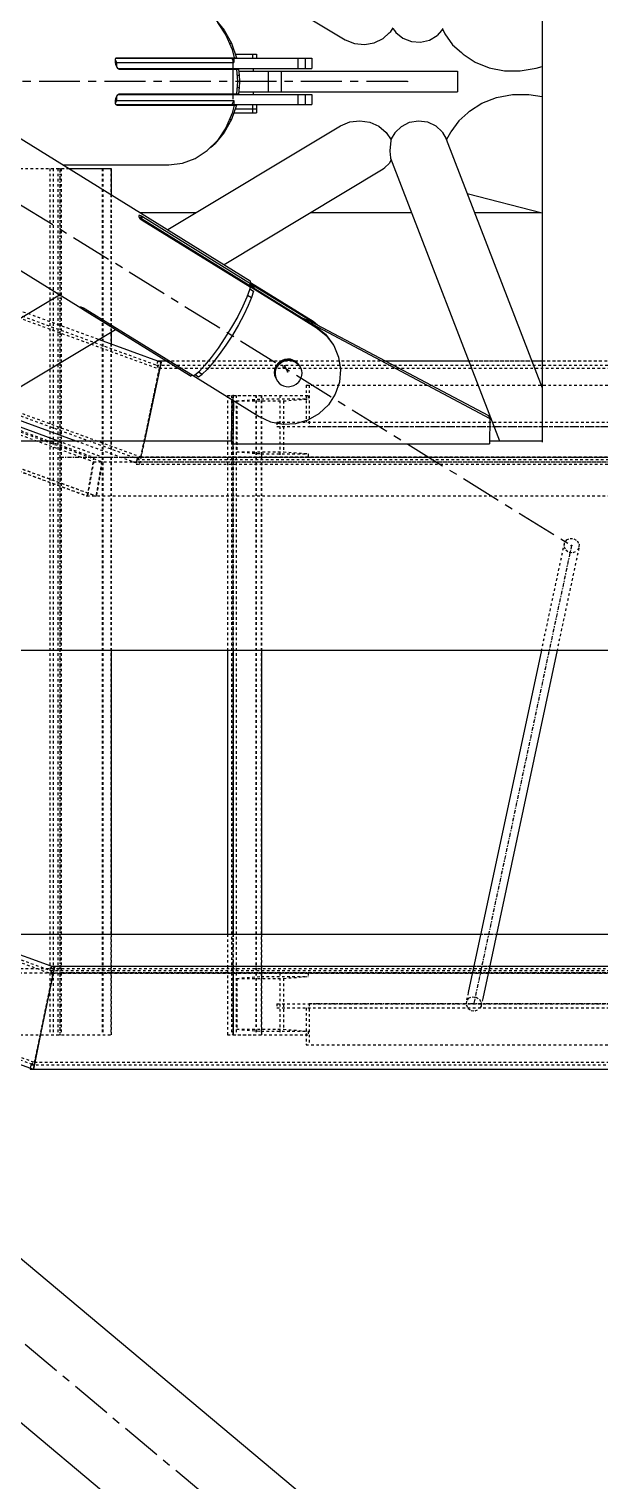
# Model space of a CAD drawing. Header units: millimetres. Extents: x 5143 to 30813, y 232 to 21408.
# Drawn here: x 23615.8 to 23726.5, y 3988.8 to 4270.4 of the extents above; entities that cross this region are included whole.
import ezdxf

# ---------------------------------------------------------------- set-up
doc = ezdxf.new("R2010")
doc.units = ezdxf.units.MM
doc.header["$LTSCALE"] = 0.25
for name, pattern in [('CENTER', [50.8, 31.75, -6.35, 6.35, -6.35]), ('XKITLINE00', [0]), ('XKITLINE02', [4, 2, -2]), ('XKITLINE03', [6, 3, -1, 1, -1])]:
    doc.linetypes.add(name, pattern=pattern)

msp = doc.modelspace()

# ---------------------------------------------------------------- linework, layer by layer
at = {"color": 8, "linetype": 'CENTER'}
for p, q in [((23430, 4350.27), (23720.98, 4170.27)), ((23655.3, 4264.77), (23655.3, 4255.77)), ((23689.14, 4260.27), (23430, 4260.27)), ((23665.31, 4205.13), (23665.93, 4203.91)), ((23430, 4170.27), (25173.61, 2710.27))]:
    msp.add_line(p, q, dxfattribs=at)
at = {"color": 8, "linetype": 'XKITLINE00'}
for p, q in [((23574.43, 4329.97), (23677.1, 4268.35)), ((23715.28, 4329.97), (23715.28, 4190.31)), ((23538.85, 4295.75), (23658.68, 4221.62)), ((23527.07, 4277.42), (23646.9, 4203.29)), ((23651.85, 4272.33), (23653.62, 4270.19)), ((23652.31, 4271.69), (23653.96, 4269.25)), ((23653.62, 4270.19), (23655.02, 4267.67)), ((23653.96, 4269.25), (23655.19, 4266.46)), ((23684.43, 4268.6), (23685.61, 4269.71)), ((23685.61, 4269.71), (23685.78, 4269.85)), ((23686.3, 4270.69), (23685.78, 4269.85)), ((23686.33, 4270.57), (23686.62, 4270.16)), ((23686.62, 4270.16), (23686.89, 4269.77)), ((23686.89, 4269.77), (23688.28, 4268.67)), ((23693.43, 4268.29), (23694.91, 4269.18)), ((23695.76, 4270.16), (23694.91, 4269.18)), ((23695.9, 4270.32), (23695.76, 4270.16)), ((23696.04, 4270.53), (23695.9, 4270.32)), ((23695.97, 4270.4), (23696.35, 4269.71)), ((23696.35, 4269.71), (23696.41, 4269.53)), ((23696.41, 4269.53), (23697.92, 4267.4)), ((23654.65, 4267.67), (23655.02, 4267.67)), ((23655.02, 4267.67), (23655.98, 4264.87)), ((23655.19, 4266.46), (23655.58, 4264.87)), ((23677.1, 4268.35), (23678.87, 4267.64)), ((23678.87, 4267.64), (23680.8, 4267.44)), ((23680.8, 4267.44), (23682.72, 4267.77)), ((23682.72, 4267.77), (23684.43, 4268.6)), ((23688.28, 4268.67), (23689.94, 4268.02)), ((23689.94, 4268.02), (23691.71, 4267.89)), ((23691.71, 4267.89), (23693.43, 4268.29)), ((23697.92, 4267.4), (23699.62, 4265.88)), ((23632.47, 4264.5), (23632.44, 4264.23)), ((23632.44, 4264.23), (23632.46, 4263.93)), ((23632.46, 4263.93), (23632.54, 4263.62)), ((23632.55, 4264.7), (23632.47, 4264.5)), ((23632.49, 4264.55), (23632.76, 4263.97)), ((23632.54, 4263.62), (23632.62, 4263.43)), ((23632.68, 4264.83), (23632.55, 4264.7)), ((23632.63, 4264.77), (23670.6, 4264.77)), ((23632.68, 4264.83), (23632.85, 4264.87)), ((23632.76, 4263.97), (23655.5, 4263.97)), ((23632.76, 4263.97), (23632.76, 4263.06)), ((23632.85, 4264.87), (23655.58, 4264.87)), ((23650.7, 4264.87), (23650.7, 4264.77)), ((23652.69, 4264.87), (23652.69, 4264.77)), ((23655.12, 4264.77), (23655.5, 4263.97)), ((23655.5, 4264.77), (23655.5, 4263.97)), ((23655.58, 4264.87), (23655.98, 4264.87)), ((23655.74, 4265.57), (23659.9, 4265.57)), ((23659.09, 4265.57), (23659.09, 4264.77)), ((23659.9, 4265.57), (23659.9, 4264.77)), ((23667.89, 4264.77), (23667.89, 4262.77)), ((23669.34, 4264.77), (23669.34, 4262.77)), ((23670.6, 4264.77), (23670.6, 4262.77)), ((23699.62, 4265.88), (23699.95, 4265.54)), ((23699.95, 4265.54), (23702.27, 4264)), ((23702.27, 4264), (23704.99, 4262.92)), ((23632.62, 4263.43), (23632.65, 4263.32)), ((23632.65, 4263.32), (23632.77, 4263.05)), ((23632.77, 4263.05), (23632.92, 4262.85)), ((23632.92, 4262.85), (23633.09, 4262.72)), ((23633.02, 4262.77), (23670.6, 4262.77)), ((23633.09, 4262.72), (23633.27, 4262.67)), ((23633.27, 4262.67), (23656, 4262.67)), ((23651.37, 4262.77), (23651.37, 4262.67)), ((23656, 4262.67), (23656.2, 4260.27)), ((23656, 4262.67), (23656.4, 4262.67)), ((23656.1, 4261.48), (23656.52, 4261.48)), ((23656.4, 4262.67), (23656.52, 4261.48)), ((23656.44, 4262.27), (23659.37, 4262.27)), ((23656.52, 4261.48), (23656.56, 4260.27)), ((23659.24, 4262.77), (23659.24, 4262.27)), ((23659.37, 4262.27), (23698.88, 4262.27)), ((23662.14, 4262.27), (23662.14, 4258.27)), ((23664.65, 4262.27), (23664.65, 4258.27)), ((23698.88, 4262.27), (23698.88, 4258.27)), ((23704.99, 4262.92), (23707.96, 4262.36)), ((23707.96, 4262.36), (23711.05, 4262.33)), ((23711.05, 4262.33), (23714.1, 4262.85)), ((23714.1, 4262.85), (23715.28, 4263.15)), ((23633.09, 4257.83), (23633.27, 4257.87)), ((23633.27, 4257.87), (23656, 4257.87)), ((23651.37, 4257.87), (23651.37, 4257.77)), ((23656.2, 4260.27), (23656, 4257.87)), ((23656, 4257.87), (23656.4, 4257.87)), ((23656.1, 4259.07), (23656.52, 4259.07)), ((23656.52, 4259.07), (23656.4, 4257.87)), ((23656.44, 4258.27), (23698.88, 4258.27)), ((23656.56, 4260.27), (23656.52, 4259.07)), ((23659.24, 4258.27), (23659.24, 4257.77)), ((23632.46, 4256.62), (23632.44, 4256.32)), ((23632.44, 4256.32), (23632.47, 4256.05)), ((23632.54, 4256.93), (23632.46, 4256.62)), ((23632.47, 4256.05), (23632.55, 4255.85)), ((23632.76, 4256.58), (23632.49, 4256)), ((23632.62, 4257.12), (23632.54, 4256.93)), ((23632.55, 4255.85), (23632.68, 4255.72)), ((23632.65, 4257.23), (23632.62, 4257.12)), ((23632.63, 4255.77), (23655.12, 4255.77)), ((23632.77, 4257.5), (23632.65, 4257.23)), ((23632.68, 4255.72), (23632.85, 4255.67)), ((23632.76, 4257.49), (23632.76, 4256.58)), ((23632.76, 4256.58), (23655.5, 4256.58)), ((23632.92, 4257.7), (23632.77, 4257.5)), ((23632.85, 4255.67), (23655.58, 4255.67)), ((23632.92, 4257.7), (23633.09, 4257.83)), ((23633.02, 4257.77), (23670.6, 4257.77)), ((23650.7, 4255.77), (23650.7, 4255.67)), ((23652.69, 4255.77), (23652.69, 4255.67)), ((23655.98, 4255.67), (23655.02, 4252.88)), ((23655.5, 4256.58), (23655.12, 4255.77)), ((23655.12, 4255.77), (23669.34, 4255.77)), ((23655.58, 4255.67), (23655.19, 4254.09)), ((23655.5, 4256.58), (23655.5, 4255.77)), ((23655.58, 4255.67), (23655.98, 4255.67)), ((23659.09, 4255.77), (23659.09, 4254.97)), ((23659.9, 4255.77), (23659.9, 4254.97)), ((23667.89, 4257.77), (23667.89, 4255.77)), ((23669.34, 4257.77), (23669.34, 4255.77)), ((23669.34, 4255.77), (23670.6, 4255.77)), ((23670.6, 4257.77), (23670.6, 4255.77)), ((23701.22, 4254.5), (23703.62, 4256.04)), ((23703.62, 4256.04), (23706.43, 4257.13)), ((23706.43, 4257.13), (23709.52, 4257.71)), ((23709.52, 4257.71), (23712.72, 4257.74)), ((23712.72, 4257.74), (23715.28, 4257.34)), ((23655.02, 4252.88), (23653.62, 4250.36)), ((23655.19, 4254.09), (23653.96, 4251.3)), ((23654.65, 4252.88), (23655.02, 4252.88)), ((23655.47, 4254.17), (23659.9, 4254.17)), ((23655.74, 4254.97), (23659.9, 4254.97)), ((23655.74, 4254.97), (23659.9, 4254.97)), ((23659.09, 4254.97), (23659.09, 4254.17)), ((23659.9, 4254.97), (23659.9, 4254.17)), ((23676.2, 4251.66), (23677.97, 4252.41)), ((23677.97, 4252.41), (23679.92, 4252.66)), ((23679.92, 4252.66), (23681.87, 4252.37)), ((23681.87, 4252.37), (23683.63, 4251.58)), ((23687.98, 4251.55), (23689.57, 4252.35)), ((23689.57, 4252.35), (23691.33, 4252.65)), ((23691.33, 4252.65), (23693.08, 4252.42)), ((23693.08, 4252.42), (23694.66, 4251.69)), ((23699.12, 4252.64), (23697.56, 4250.52)), ((23699.12, 4252.64), (23700.89, 4254.16)), ((23701.22, 4254.5), (23700.89, 4254.16)), ((23642.67, 4231.53), (23676.2, 4251.66)), ((23653.62, 4250.36), (23651.85, 4248.22)), ((23653.96, 4251.3), (23652.31, 4248.85)), ((23683.63, 4251.58), (23685.03, 4250.37)), ((23685.03, 4250.37), (23685.98, 4248.96)), ((23686.71, 4250.33), (23686.01, 4249.11)), ((23686.71, 4250.33), (23686.75, 4250.36)), ((23686.75, 4250.36), (23687.98, 4251.55)), ((23694.66, 4251.69), (23695.9, 4250.51)), ((23695.9, 4250.51), (23695.98, 4250.36)), ((23695.98, 4250.36), (23696.64, 4249.14)), ((23697.5, 4250.37), (23696.71, 4248.99)), ((23697.56, 4250.52), (23697.5, 4250.37)), ((23648, 4245.35), (23650.29, 4246.85)), ((23650.29, 4246.85), (23652.31, 4248.85)), ((23650.93, 4247.48), (23651.85, 4248.22)), ((23685.75, 4246.88), (23685.74, 4246.77)), ((23685.74, 4246.77), (23685.89, 4245.43)), ((23685.92, 4248.73), (23685.75, 4246.88)), ((23685.97, 4248.92), (23685.92, 4248.73)), ((23686.01, 4249.11), (23685.97, 4248.92)), ((23696.64, 4249.14), (23696.68, 4249.05)), ((23696.68, 4249.05), (23715.28, 4200.86)), ((23622.3, 4244.12), (23642.91, 4244.12)), ((23642.91, 4244.12), (23645.5, 4244.44)), ((23645.5, 4244.44), (23648, 4245.35)), ((23684.75, 4243.59), (23685.63, 4244.36)), ((23686, 4245.1), (23685.63, 4244.36)), ((23685.89, 4245.43), (23685.89, 4245.39)), ((23685.89, 4245.39), (23707.04, 4190.57)), ((23653.58, 4224.78), (23684.42, 4243.3)), ((23684.42, 4243.3), (23684.75, 4243.59)), ((23700.75, 4238.51), (23715.28, 4234.79)), ((23637.12, 4234.32), (23637.05, 4234.22)), ((23637.05, 4234.22), (23637.06, 4234.08)), ((23637.06, 4234.08), (23637.14, 4233.9)), ((23637.12, 4234.32), (23637.14, 4234.33)), ((23637.14, 4234.33), (23637.22, 4234.34)), ((23637.14, 4233.9), (23637.28, 4233.72)), ((23637.2, 4233.82), (23637.29, 4233.78)), ((23637.22, 4234.34), (23637.37, 4234.29)), ((23637.26, 4234.87), (23648.24, 4234.87)), ((23637.28, 4233.72), (23637.47, 4233.54)), ((23637.56, 4234.2), (23637.29, 4233.78)), ((23637.29, 4233.78), (23637.51, 4233.65)), ((23637.37, 4234.29), (23637.56, 4234.2)), ((23637.56, 4233.69), (23637.46, 4233.54)), ((23637.47, 4233.54), (23637.68, 4233.38)), ((23637.78, 4234.07), (23637.51, 4233.65)), ((23637.51, 4233.65), (23637.53, 4233.65)), ((23637.56, 4234.2), (23637.78, 4234.07)), ((23637.56, 4233.69), (23671.34, 4212.79)), ((23637.56, 4233.69), (23637.63, 4233.55)), ((23637.63, 4233.55), (23637.59, 4233.45)), ((23637.63, 4233.55), (23658.58, 4220.59)), ((23637.68, 4233.38), (23658.64, 4220.42)), ((23637.78, 4234.07), (23658.74, 4221.11)), ((23670.39, 4234.87), (23689.94, 4234.87)), ((23702.15, 4234.87), (23714.96, 4234.87)), ((23658.68, 4221.62), (23658.74, 4221.11)), ((23658.72, 4221.25), (23670.85, 4213.75)), ((23574.44, 4190.57), (23621.65, 4218.91)), ((23658.53, 4219.88), (23658.01, 4218.43)), ((23658.16, 4218.84), (23658.92, 4218.37)), ((23658.74, 4221.11), (23658.5, 4220.74)), ((23658.55, 4220.81), (23658.5, 4220.74)), ((23658.64, 4220.42), (23658.53, 4219.88)), ((23658.55, 4220.81), (23659.38, 4220.29)), ((23658.58, 4220.59), (23658.55, 4220.48)), ((23658.56, 4220.06), (23659.29, 4219.61)), ((23658.58, 4220.59), (23658.65, 4220.47)), ((23658.65, 4220.47), (23658.62, 4220.43)), ((23658.65, 4220.47), (23671.47, 4212.53)), ((23658.67, 4221), (23659.37, 4220.56)), ((23658.73, 4221.19), (23659.2, 4220.9)), ((23659.29, 4219.61), (23658.92, 4218.37)), ((23659.2, 4220.9), (23659.31, 4220.77)), ((23659.31, 4220.77), (23659.37, 4220.56)), ((23659.33, 4220.7), (23670.98, 4213.49)), ((23659.38, 4220.29), (23659.34, 4220.23)), ((23659.37, 4220.56), (23659.38, 4220.29)), ((23625.69, 4216.53), (23625.65, 4216.48)), ((23625.66, 4216.46), (23625.71, 4216.43)), ((23625.69, 4216.53), (23625.8, 4216.54)), ((23625.71, 4216.43), (23625.84, 4216.35)), ((23625.8, 4216.54), (23625.96, 4216.51)), ((23625.84, 4216.35), (23626.02, 4216.23)), ((23625.96, 4216.51), (23626.17, 4216.43)), ((23626.15, 4216.44), (23626.02, 4216.24)), ((23626.02, 4216.23), (23626.23, 4216.1)), ((23626.17, 4216.43), (23626.4, 4216.33)), ((23626.23, 4216.1), (23647.19, 4203.14)), ((23626.38, 4216.34), (23626.24, 4216.1)), ((23626.4, 4216.33), (23626.64, 4216.19)), ((23626.64, 4216.19), (23647.59, 4203.23)), ((23657.23, 4216.67), (23656.23, 4214.71)), ((23658.01, 4218.43), (23657.23, 4216.67)), ((23658.29, 4216.82), (23657.43, 4215.03)), ((23658.92, 4218.37), (23658.29, 4216.82)), ((23656.23, 4214.71), (23655.06, 4212.63)), ((23656.38, 4213.09), (23655.2, 4211.08)), ((23657.43, 4215.03), (23656.38, 4213.09)), ((23668.72, 4214.41), (23670.45, 4213.73)), ((23670.45, 4213.73), (23670.72, 4213.21)), ((23670.45, 4213.73), (23704.87, 4195.45)), ((23670.57, 4213.27), (23670.72, 4213.21)), ((23670.72, 4213.21), (23705.14, 4194.92)), ((23670.85, 4213.75), (23670.98, 4213.49)), ((23670.85, 4213.75), (23671.7, 4213.07)), ((23670.98, 4213.49), (23671.13, 4213.38)), ((23596.59, 4190.57), (23632.56, 4212.16)), ((23653.77, 4210.54), (23652.44, 4208.55)), ((23655.06, 4212.63), (23653.77, 4210.54)), ((23655.2, 4211.08), (23653.94, 4209.13)), ((23671.34, 4212.79), (23671.47, 4212.53)), ((23671.34, 4212.79), (23673.24, 4211.27)), ((23671.47, 4212.53), (23673.38, 4211)), ((23673.24, 4211.27), (23673.38, 4211)), ((23673.24, 4211.27), (23674.72, 4209.32)), ((23673.38, 4211), (23674.85, 4209.06)), ((23652.44, 4208.55), (23651.12, 4206.76)), ((23652.67, 4207.31), (23651.44, 4205.71)), ((23653.94, 4209.13), (23652.67, 4207.31)), ((23674.72, 4209.32), (23674.85, 4209.06)), ((23674.85, 4209.06), (23675.8, 4206.82)), ((23649.89, 4205.25), (23648.8, 4204.1)), ((23649.37, 4203.51), (23650.32, 4204.43)), ((23651.12, 4206.76), (23649.89, 4205.25)), ((23651.44, 4205.71), (23650.32, 4204.43)), ((23663.52, 4204.81), (23663.38, 4204.32)), ((23663.59, 4204.67), (23663.45, 4204.18)), ((23663.59, 4204.67), (23663.45, 4204.18)), ((23663.75, 4205.26), (23663.52, 4204.81)), ((23663.66, 4204.53), (23663.53, 4204.04)), ((23663.82, 4205.12), (23663.59, 4204.67)), ((23663.82, 4205.12), (23663.59, 4204.67)), ((23663.9, 4204.98), (23663.66, 4204.53)), ((23664.07, 4205.66), (23663.75, 4205.26)), ((23663.75, 4205.26), (23663.82, 4205.12)), ((23664.14, 4205.52), (23663.82, 4205.12)), ((23664.14, 4205.52), (23663.82, 4205.12)), ((23663.82, 4205.12), (23663.9, 4204.98)), ((23664.21, 4205.38), (23663.9, 4204.98)), ((23664.07, 4205.66), (23664.45, 4205.99)), ((23664.14, 4205.52), (23664.53, 4205.85)), ((23664.14, 4205.52), (23664.53, 4205.85)), ((23664.21, 4205.38), (23664.6, 4205.71)), ((23664.45, 4205.99), (23664.9, 4206.24)), ((23664.53, 4205.85), (23664.97, 4206.1)), ((23664.53, 4205.85), (23664.97, 4206.1)), ((23664.6, 4205.71), (23665.04, 4205.96)), ((23664.9, 4206.24), (23665.38, 4206.4)), ((23664.97, 4206.1), (23665.45, 4206.26)), ((23664.97, 4206.1), (23665.45, 4206.26)), ((23665.04, 4205.96), (23665.52, 4206.12)), ((23665.38, 4206.4), (23665.88, 4206.47)), ((23665.45, 4206.26), (23665.96, 4206.33)), ((23665.45, 4206.26), (23665.96, 4206.33)), ((23665.52, 4206.12), (23666.03, 4206.19)), ((23665.88, 4206.47), (23666.39, 4206.44)), ((23665.96, 4206.33), (23666.46, 4206.3)), ((23665.96, 4206.33), (23666.46, 4206.3)), ((23666.03, 4206.19), (23666.53, 4206.16)), ((23666.39, 4206.44), (23666.88, 4206.31)), ((23666.46, 4206.3), (23666.95, 4206.17)), ((23666.46, 4206.3), (23666.95, 4206.17)), ((23666.53, 4206.16), (23667.02, 4206.03)), ((23666.88, 4206.31), (23667.33, 4206.09)), ((23666.95, 4206.17), (23667.4, 4205.95)), ((23666.95, 4206.17), (23667.4, 4205.95)), ((23667.02, 4206.03), (23667.47, 4205.81)), ((23667.33, 4206.09), (23667.4, 4205.95)), ((23667.33, 4206.09), (23667.73, 4205.78)), ((23667.4, 4205.95), (23667.8, 4205.64)), ((23667.4, 4205.95), (23667.47, 4205.81)), ((23667.4, 4205.95), (23667.8, 4205.64)), ((23667.47, 4205.81), (23667.87, 4205.5)), ((23667.73, 4205.78), (23668.06, 4205.41)), ((23667.8, 4205.64), (23668.13, 4205.27)), ((23667.8, 4205.64), (23668.13, 4205.27)), ((23667.87, 4205.5), (23668.2, 4205.13)), ((23668.2, 4205.13), (23668.45, 4204.69)), ((23668.45, 4204.69), (23668.61, 4204.22)), ((23675.8, 4206.82), (23676.18, 4204.41)), ((23676.18, 4204.41), (23675.97, 4201.97)), ((23646.9, 4203.29), (23647.19, 4203.14)), ((23647.35, 4203.38), (23647.19, 4203.14)), ((23647.55, 4203.26), (23647.57, 4203.22)), ((23647.58, 4203.24), (23647.57, 4203.22)), ((23647.57, 4203.22), (23660.39, 4195.29)), ((23647.59, 4203.23), (23647.91, 4203.37)), ((23647.91, 4203.37), (23648.8, 4204.1)), ((23647.97, 4203.41), (23648.62, 4203.01)), ((23648.62, 4203.01), (23649.37, 4203.51)), ((23648.64, 4203.96), (23649.37, 4203.51)), ((23663.38, 4204.32), (23663.34, 4203.82)), ((23663.34, 4203.82), (23663.4, 4203.32)), ((23663.4, 4203.32), (23663.56, 4202.85)), ((23663.45, 4204.18), (23663.41, 4203.68)), ((23663.45, 4204.18), (23663.41, 4203.68)), ((23663.41, 4203.68), (23663.47, 4203.19)), ((23663.41, 4203.68), (23663.47, 4203.19)), ((23663.47, 4203.19), (23663.63, 4202.71)), ((23663.47, 4203.19), (23663.63, 4202.71)), ((23663.53, 4204.04), (23663.49, 4203.54)), ((23663.49, 4203.54), (23663.54, 4203.05)), ((23663.54, 4203.05), (23663.7, 4202.57)), ((23663.56, 4202.85), (23663.63, 4202.71)), ((23663.63, 4202.71), (23663.7, 4202.57)), ((23663.7, 4202.57), (23663.95, 4202.14)), ((23663.95, 4202.14), (23664.28, 4201.76)), ((23664.28, 4201.76), (23664.68, 4201.45)), ((23667.11, 4201.3), (23667.55, 4201.55)), ((23667.55, 4201.55), (23667.94, 4201.88)), ((23668.25, 4202.28), (23667.94, 4201.88)), ((23668.49, 4202.73), (23668.25, 4202.28)), ((23668.62, 4203.22), (23668.49, 4202.73)), ((23668.61, 4204.22), (23668.66, 4203.72)), ((23668.66, 4203.72), (23668.62, 4203.22)), ((23675.97, 4201.97), (23675.17, 4199.65)), ((23664.68, 4201.45), (23665.13, 4201.23)), ((23665.13, 4201.23), (23665.62, 4201.1)), ((23665.62, 4201.1), (23666.12, 4201.07)), ((23666.12, 4201.07), (23666.63, 4201.14)), ((23666.63, 4201.14), (23667.11, 4201.3)), ((23675.17, 4199.65), (23673.84, 4197.57)), ((23655.13, 4198.55), (23655, 4190.52)), ((23655.4, 4198.38), (23655.27, 4190)), ((23672.04, 4195.86), (23673.84, 4197.57)), ((23660.39, 4195.29), (23662.62, 4194.26)), ((23662.62, 4194.26), (23665.04, 4193.79)), ((23665.04, 4193.79), (23667.51, 4193.92)), ((23667.51, 4193.92), (23669.89, 4194.62)), ((23669.89, 4194.62), (23672.04, 4195.86)), ((23704.87, 4195.45), (23705.14, 4194.92)), ((23705.14, 4194.92), (23705.06, 4190)), ((23551.69, 4190.57), (23655, 4190.57)), ((23655, 4190.52), (23655.27, 4190)), ((23705.07, 4190.57), (23715.28, 4190.57)), ((23655.27, 4190), (23705.06, 4190)), ((23551.69, 4149.97), (24815.88, 4149.97)), ((23506.2, 4122.36), (25161.51, 2736.29)), ((23506.2, 4090.58), (25130.68, 2730.33))]:
    msp.add_line(p, q, dxfattribs=at)
at = {"color": 3, "linetype": 'XKITLINE02'}
for p, q in [((23386.22, 4298.19), (23640.55, 4205.23)), ((23386.36, 4299.04), (23629.34, 4210.23)), ((23386.39, 4297.56), (23641, 4204.5)), ((23374.53, 4279.26), (23628.3, 4186.52)), ((23374.64, 4280.08), (23628.32, 4187.37)), ((23375.58, 4279.45), (23629.86, 4186.53)), ((23383.08, 4279.85), (23636.72, 4187.15)), ((23383.44, 4280.28), (23637.4, 4187.47)), ((23610.05, 4243.37), (23623.53, 4243.37)), ((23619.78, 4243.37), (23619.78, 4075.37)), ((23620.43, 4243.37), (23620.43, 4075.37)), ((23621.33, 4243.37), (23621.33, 4075.37)), ((23621.97, 4243.37), (23621.97, 4075.37)), ((23629.97, 4243.37), (23629.97, 4075.37)), ((23630.06, 4243.37), (23630.06, 4075.37)), ((23631.61, 4243.37), (23631.61, 4075.37)), ((23631.7, 4238.31), (23631.7, 4211.65)), ((23631.7, 4209.37), (23631.7, 4149.97)), ((23641, 4204.5), (23637.4, 4187.47)), ((23641.01, 4204.69), (23637.41, 4187.46)), ((23641.33, 4205.85), (23638.71, 4193.32)), ((23640.69, 4206.07), (23640.51, 4205.22)), ((23640.51, 4205.22), (24546.61, 4205.22)), ((23640.51, 4205.22), (23641.01, 4204.69)), ((23640.73, 4206.07), (23640.55, 4205.23)), ((23640.55, 4205.23), (23641, 4204.5)), ((23640.69, 4206.07), (23640.72, 4206.07)), ((23640.69, 4206.07), (23640.72, 4206.07)), ((23641.01, 4204.69), (24547.76, 4204.69)), ((23641.37, 4206.07), (24498.08, 4206.07)), ((23642.4, 4206.07), (23684.87, 4206.07)), ((23701.06, 4206.07), (23713.27, 4206.07)), ((23715.28, 4206.07), (23726.68, 4206.07)), ((23654.26, 4199.38), (23660.83, 4199.38)), ((23654.26, 4199.38), (23654.26, 4149.97)), ((23655.05, 4199.38), (23655.05, 4075.37)), ((23655.35, 4199.38), (23655.35, 4149.97)), ((23655.35, 4199.38), (23669.92, 4199.38)), ((23655.35, 4199.38), (23655.35, 4187.38)), ((23655.95, 4199.38), (23655.95, 4075.37)), ((23659.74, 4199.38), (23659.74, 4075.37)), ((23659.8, 4199.38), (23659.8, 4075.37)), ((23660.76, 4199.38), (23660.76, 4075.37)), ((23660.83, 4199.38), (23660.83, 4149.97)), ((23660.83, 4199.38), (23660.83, 4198.7)), ((23664.44, 4199.38), (23664.44, 4187.38)), ((23669.5, 4201.36), (23669.5, 4194.16)), ((23669.5, 4201.36), (23670.13, 4201.36)), ((23669.5, 4201.36), (23757.67, 4201.36)), ((23669.92, 4199.38), (23669.92, 4198.7)), ((23670.13, 4201.36), (23670.13, 4193.36)), ((23656.05, 4198.31), (23660.83, 4198.7)), ((23656.05, 4198.31), (23656.05, 4188.44)), ((23656.05, 4198.31), (23665.14, 4198.31)), ((23660.83, 4198.7), (23669.92, 4198.7)), ((23665.14, 4198.31), (23669.92, 4198.7)), ((23665.14, 4198.31), (23665.14, 4188.44)), ((23663.85, 4194.16), (23663.85, 4193.36)), ((23663.85, 4194.16), (23669.5, 4194.16)), ((23663.85, 4194.16), (23757.05, 4194.16)), ((23663.85, 4193.36), (23670.13, 4193.36)), ((23663.85, 4193.36), (23757.67, 4193.36)), ((23597.73, 4190.57), (23627.02, 4179.87)), ((23597.8, 4190.57), (23627.1, 4179.87)), ((23599.47, 4190.57), (23628.75, 4179.87)), ((23599.54, 4190.57), (23628.82, 4179.87)), ((23621.39, 4190.57), (23630.13, 4187.38)), ((23624.87, 4190.57), (23637.18, 4186.07)), ((23638.13, 4190.57), (23637.18, 4186.07)), ((23638.14, 4190.57), (23637.2, 4186.07)), ((23636.69, 4186.92), (23637.41, 4187.46)), ((23636.72, 4187.15), (23637.4, 4187.47)), ((23637.41, 4187.46), (24565.44, 4187.46)), ((23656.05, 4188.44), (23660.83, 4188.06)), ((23656.05, 4188.44), (23665.14, 4188.44)), ((23660.83, 4188.06), (23660.83, 4187.38)), ((23660.83, 4188.06), (23669.92, 4188.06)), ((23665.14, 4188.44), (23669.92, 4188.06)), ((23669.92, 4188.06), (23669.92, 4187.38)), ((23628.32, 4187.37), (23627.02, 4179.87)), ((23628.32, 4187.37), (23627.02, 4179.87)), ((23628.3, 4186.52), (23627.09, 4179.87)), ((23628.3, 4186.52), (23627.1, 4179.87)), ((23628.3, 4186.52), (23629.86, 4186.53)), ((23628.3, 4186.52), (24663.69, 4186.52)), ((23628.32, 4187.37), (23630.13, 4187.38)), ((23628.32, 4187.37), (24663.69, 4187.37)), ((23629.86, 4186.53), (23628.75, 4179.87)), ((23629.85, 4186.52), (23628.75, 4179.9)), ((23630.13, 4187.38), (23628.82, 4179.87)), ((23630.12, 4187.37), (23628.82, 4179.87)), ((23633.62, 4187.37), (24777.99, 4187.37)), ((23635.95, 4186.52), (24777.87, 4186.52)), ((23636.69, 4186.92), (23636.52, 4186.07)), ((23636.52, 4186.07), (24566.93, 4186.07)), ((23636.72, 4187.15), (23636.54, 4186.31)), ((23636.69, 4186.92), (24565.38, 4186.92)), ((23655.35, 4187.38), (23669.92, 4187.38)), ((23365.35, 4180.82), (23619.91, 4087.84)), ((23365.51, 4180.19), (23620.34, 4087.12)), ((23627.02, 4179.87), (23627.09, 4179.87)), ((23627.02, 4179.87), (24777.99, 4179.87)), ((23627.02, 4179.87), (23627.1, 4179.87)), ((23628.75, 4179.9), (23628.75, 4179.87)), ((23628.75, 4179.87), (23628.82, 4179.87)), ((23628.75, 4179.87), (23628.82, 4179.87)), ((23719.57, 4170.76), (23715.13, 4149.97)), ((23719.57, 4170.76), (23719.52, 4170.05)), ((23720, 4171.34), (23719.57, 4170.76)), ((23720, 4171.34), (23720.69, 4171.64)), ((23720.69, 4171.64), (23721.46, 4171.57)), ((23721.46, 4171.57), (23722.11, 4171.15)), ((23722.11, 4171.15), (23722.45, 4170.5)), ((23722.41, 4169.79), (23718.18, 4149.97)), ((23719.52, 4170.05), (23719.87, 4169.4)), ((23719.87, 4169.4), (23720.52, 4168.98)), ((23720.52, 4168.98), (23721.29, 4168.91)), ((23721.29, 4168.91), (23721.98, 4169.21)), ((23722.41, 4169.79), (23721.98, 4169.21)), ((23722.45, 4170.5), (23722.41, 4169.79)), ((23362.25, 4162.47), (23616.15, 4069.73)), ((23362.58, 4162.91), (23616.79, 4070.06)), ((23612.06, 4094.87), (24579.35, 4094.87)), ((23631.7, 4094.87), (23631.7, 4075.37)), ((23654.26, 4094.87), (23654.26, 4075.37)), ((23655.35, 4094.87), (23655.35, 4075.37)), ((23660.83, 4094.87), (23660.83, 4075.37)), ((23703.37, 4094.87), (23706.41, 4094.87)), ((23610.85, 4087.37), (24777.99, 4087.37)), ((23611.1, 4088.22), (24777.87, 4088.22)), ((23620.34, 4087.12), (23616.79, 4070.06)), ((23620.35, 4087.29), (23616.82, 4070.06)), ((23620.67, 4088.47), (23618.73, 4079.03)), ((23620.06, 4088.67), (23619.88, 4087.82)), ((23619.88, 4087.82), (24787.73, 4087.82)), ((23619.88, 4087.82), (23620.35, 4087.29)), ((23620.09, 4088.68), (23619.91, 4087.84)), ((23619.91, 4087.84), (23620.34, 4087.12)), ((23620.06, 4088.67), (23620.1, 4088.67)), ((23620.06, 4088.67), (23620.1, 4088.67)), ((23620.35, 4087.29), (24788.53, 4087.29)), ((23620.71, 4088.67), (24578.02, 4088.67)), ((23655.35, 4087.37), (23669.92, 4087.37)), ((23655.35, 4087.37), (23655.35, 4075.37)), ((23656.05, 4086.31), (23660.83, 4086.69)), ((23656.05, 4086.31), (23656.05, 4076.44)), ((23656.05, 4086.31), (23665.14, 4086.31)), ((23660.83, 4087.37), (23660.83, 4086.69)), ((23660.83, 4086.69), (23669.92, 4086.69)), ((23664.44, 4087.37), (23664.44, 4075.37)), ((23665.14, 4086.31), (23669.92, 4086.69)), ((23665.14, 4086.31), (23665.14, 4076.44)), ((23669.92, 4087.37), (23669.92, 4086.69)), ((23702.05, 4088.67), (23705.09, 4088.67)), ((23700.95, 4083.54), (23700.59, 4081.86)), ((23663.85, 4081.39), (23757.67, 4081.39)), ((23663.85, 4081.39), (23663.85, 4080.59)), ((23663.85, 4080.59), (23757.05, 4080.59)), ((23669.5, 4080.59), (23669.5, 4073.39)), ((23670.13, 4081.39), (23670.13, 4073.39)), ((23700.59, 4081.86), (23700.54, 4081.15)), ((23700.54, 4081.15), (23700.89, 4080.5)), ((23701.02, 4082.44), (23700.59, 4081.86)), ((23700.89, 4080.5), (23701.54, 4080.08)), ((23701.02, 4082.44), (23701.71, 4082.74)), ((23701.71, 4082.74), (23702.48, 4082.67)), ((23702.48, 4082.67), (23703.13, 4082.25)), ((23703.43, 4080.89), (23703, 4080.31)), ((23703.13, 4082.25), (23703.47, 4081.6)), ((23703.75, 4082.4), (23703.43, 4080.89)), ((23703.47, 4081.6), (23703.43, 4080.89)), ((23701.54, 4080.08), (23702.31, 4080.01)), ((23702.31, 4080.01), (23703, 4080.31)), ((23610.05, 4075.37), (23631.7, 4075.37)), ((23654.26, 4075.37), (23660.83, 4075.37)), ((23655.35, 4075.37), (23669.92, 4075.37)), ((23656.05, 4076.44), (23660.83, 4076.05)), ((23656.05, 4076.44), (23665.14, 4076.44)), ((23660.83, 4076.05), (23660.83, 4075.37)), ((23660.83, 4076.05), (23669.92, 4076.05)), ((23665.14, 4076.44), (23669.92, 4076.05)), ((23669.92, 4076.05), (23669.92, 4075.37)), ((23669.5, 4073.39), (23757.67, 4073.39)), ((23616.15, 4069.73), (23615.97, 4068.89)), ((23616.13, 4069.52), (23616, 4068.88)), ((23616.13, 4069.52), (23616.82, 4070.06)), ((23616.13, 4069.52), (24787.73, 4069.52)), ((23616.15, 4069.73), (23616.79, 4070.06)), ((23616.82, 4070.06), (24788.53, 4070.06)), ((23616.56, 4068.67), (23616.61, 4068.67))]:
    msp.add_line(p, q, dxfattribs=at)
at = {"color": 1, "linetype": 'XKITLINE03'}
for p, q in [((23621.74, 4243.37), (23621.74, 4075.37)), ((23655.35, 4075.37), (23655.35, 4199.38)), ((23670.13, 4193.36), (23757.67, 4193.36)), ((23621.74, 4187.37), (24776.17, 4187.37)), ((23655.35, 4187.38), (23664.44, 4187.38)), ((23720.99, 4170.27), (23702.01, 4081.37)), ((24776.17, 4087.37), (23621.74, 4087.37)), ((23655.35, 4087.37), (23664.44, 4087.37)), ((23757.67, 4081.39), (23670.13, 4081.39))]:
    msp.add_line(p, q, dxfattribs=at)
at = {"color": 7, "linetype": 'XKITLINE00'}
for p, q in [((23623.53, 4243.37), (23631.7, 4243.37)), ((23631.7, 4243.37), (23631.7, 4238.31)), ((23629.34, 4210.23), (23641.36, 4205.84)), ((23631.7, 4211.65), (23631.7, 4209.37)), ((23641.36, 4205.84), (23638.13, 4190.57)), ((23640.72, 4206.07), (23642.4, 4206.07)), ((23641.37, 4206.07), (23641.33, 4205.85)), ((23684.87, 4206.07), (23701.06, 4206.07)), ((23713.27, 4206.07), (23715.28, 4206.07)), ((23605.97, 4196.21), (23621.39, 4190.57)), ((23607.29, 4197), (23624.87, 4190.57)), ((23638.71, 4193.32), (23638.14, 4190.57)), ((23631.7, 4149.97), (23631.7, 4094.87)), ((23654.26, 4149.97), (23654.26, 4094.87)), ((23655.35, 4149.97), (23655.35, 4094.87)), ((23660.83, 4149.97), (23660.83, 4094.87)), ((23715.13, 4149.97), (23700.95, 4083.54)), ((23718.18, 4149.97), (23703.75, 4082.4)), ((23506.2, 4130.28), (23620.69, 4088.46)), ((23534.52, 4098.64), (23616.58, 4068.67)), ((23613.82, 4094.87), (23703.37, 4094.87)), ((23706.41, 4094.87), (23994.34, 4094.87)), ((23620.69, 4088.46), (23616.58, 4068.67)), ((23620.1, 4088.67), (23702.05, 4088.67)), ((23620.71, 4088.67), (23620.67, 4088.47)), ((23705.09, 4088.67), (23993.02, 4088.67)), ((23618.73, 4079.03), (23616.61, 4068.67)), ((23616, 4068.88), (23615.96, 4068.67)), ((23615.96, 4068.67), (23616.56, 4068.67)), ((23616.58, 4068.67), (24788.63, 4068.67))]:
    msp.add_line(p, q, dxfattribs=at)
at = {"color": 8, "linetype": 'XKITLINE00'}
for centre in [(23655.3, 4264.77), (23689.14, 4260.27), (23655.3, 4255.77), (23665.31, 4205.13), (23665.93, 4203.91), (23720.98, 4170.27)]:
    msp.add_circle(centre, 0.05, dxfattribs=at)
at = {"color": 1, "linetype": 'XKITLINE00'}
for centre in [(23621.74, 4243.37), (23655.35, 4199.38), (23670.13, 4193.36), (23621.74, 4187.37), (23655.35, 4187.38), (23664.44, 4187.38), (23720.99, 4170.27), (23621.74, 4087.37), (23655.35, 4087.37), (23664.44, 4087.37), (23670.13, 4081.39), (23702.01, 4081.37), (23621.74, 4075.37), (23655.35, 4075.37)]:
    msp.add_circle(centre, 0.05, dxfattribs=at)

doc.saveas('drawing.dxf')
